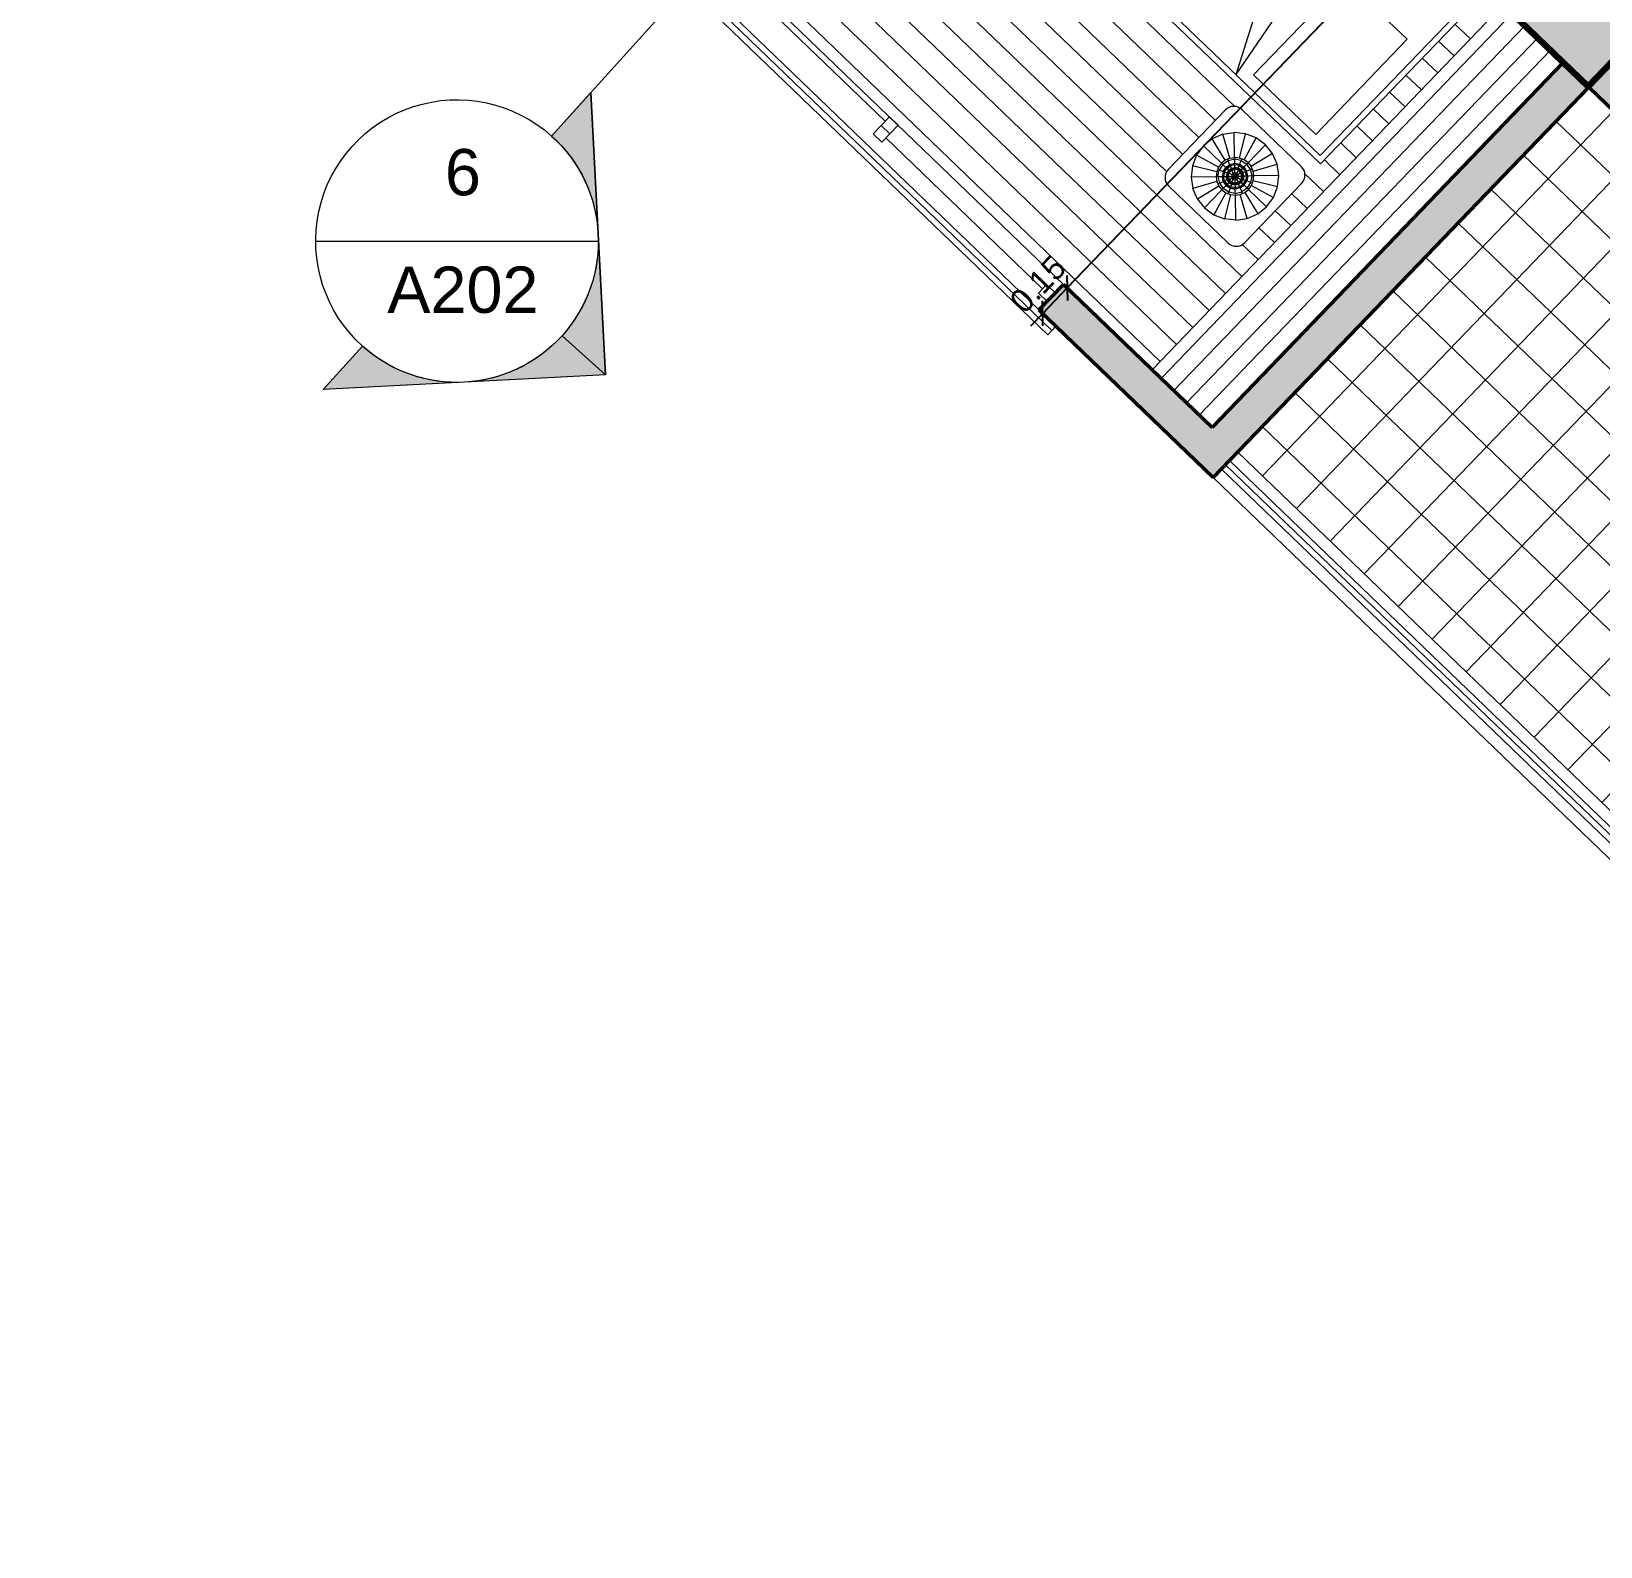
# Model space of a CAD drawing. Header units: metres. Extents: x 11 to 152, y 1 to 34.
# Drawn here: x 11.83 to 18.5, y 1.14 to 7.57 of the extents above; entities that cross this region are included whole.
import ezdxf

# ---------------------------------------------------------------- set-up
doc = ezdxf.new("R2010")
doc.units = ezdxf.units.M
for name, color, linetype, lineweight in [('A-ANNO-DIMS', 211, 'Continuous', 9), ('A-DETL-WIDE', 214, 'Continuous', 50), ('A-FLOR', 192, 'Continuous', 9), ('A-FLOR-PATT', 8, 'Continuous', 9), ('A-GLAZ', 151, 'Continuous', 9), ('A-GLAZ-CWMG', 51, 'Continuous', 9), ('A-WALL', 113, 'Continuous', 9), ('A-WALL-1', 113, 'Continuous', 50), ('A-WALL-PATT-1', 111, 'Continuous', 9), ('E-LITE-EQPM', 33, 'Continuous', 9), ('G-ANNO-SYMB', 111, 'Continuous', 9), ('G-IMPT', 8, 'Continuous', 9), ('I-FURN', 30, 'Continuous', 9), ('S-COLS', 52, 'Continuous', 9), ('S-COLS-1', 52, 'Continuous', 100)]:
    doc.layers.add(name, color=color, linetype=linetype, lineweight=lineweight)
doc.styles.add('Arial', font='Arial.ttf', dxfattribs={"height": 0.196707})
doc.styles.add('Arial_1', font='Arial.ttf', dxfattribs={"height": 0.098353})
doc.dimstyles.new('Cota_1_25', dxfattribs={"dimscale": 0.3048, "dimtxt": 0.1, "dimasz": 0.246063, "dimexe": 0, "dimexo": 0.0625, "dimgap": 0.164042, "dimtad": 1, "dimrnd": 0.01, "dimzin": 0, "dimdsep": 46, "dimtxsty": 'Arial_1', "dimblk1": 'OBLIQUE', "dimblk2": 'OBLIQUE', "dimsah": 1, "dimcen": 0.09, "dimazin": 0, "dimtfac": 1, "dimtdec": 4, "dimtix": 1, "dimtmove": 0, "dimatfit": 3, "dimfxl": 0, "dimfxlon": 1, "dimtvp": 1, "dimtolj": 1, "dimtzin": 0, "dimarcsym": 2})

# ---------------------------------------------------------------- blocks, each defined once
blk = doc.blocks.new('M_Concrete-Square-Column - 500 x 500mm-1435712-1 Piso')
at = {"layer": 'S-COLS'}
blk.add_hatch(color=256, dxfattribs=at).paths.add_polyline_path([(-0.25, 0.25), (-0.25, -0.25), (0.25, -0.25), (0.25, 0.25)], flags=0)
at = {"layer": 'S-COLS-1'}
for p, q in [((-0.25, 0.25), (0.25, 0.25)), ((-0.25, -0.25), (-0.25, 0.25)), ((0.25, 0.25), (0.25, -0.25)), ((0.25, -0.25), (-0.25, -0.25))]:
    blk.add_line(p, q, dxfattribs=at)
blk = doc.blocks.new('Circular Mullion - 25mm Radius-1678372-1 Piso')
at = {"layer": 'A-GLAZ-CWMG'}
for p, q in [((21.566, 1.2478), (16.9023, 5.735)), ((21.5653, 1.2831), (16.9196, 5.7531)), ((16.885, 5.717), (21.5666, 1.2124))]:
    blk.add_line(p, q, dxfattribs=at)
at = {"layer": 'A-GLAZ-CWMG', "flags": 128}
for points in [[(21.566, 1.2478), (21.5656, 1.2655), (21.5654, 1.2784), (21.5653, 1.2831)], [(21.5666, 1.2124), (21.5666, 1.2172), (21.5663, 1.2301), (21.566, 1.2478)]]:
    blk.add_lwpolyline(points, dxfattribs=at)
blk = doc.blocks.new('M_Bed-Box1 - cama 140 x 190-1375289-1 Piso')
at = {"layer": 'I-FURN'}
for p, q in [((-0.3608, 0.7156), (-0.3608, -1.1844)), ((-0.3608, 0.7156), (1.0392, 0.7156)), ((-0.3354, 0.6902), (-0.3354, -1.159)), ((-0.3354, 0.6902), (1.0138, 0.6902)), ((1.0138, 0.6902), (1.0138, -1.159)), ((1.0392, 0.7156), (1.0392, -1.1844)), ((-0.2846, 0.614), (-0.2846, 0.2482)), ((-0.2846, 0.614), (0.2757, 0.614)), ((0.2757, 0.614), (0.2757, 0.2482)), ((0.4027, 0.614), (0.4027, 0.2482)), ((0.4027, 0.614), (0.963, 0.614)), ((0.963, 0.614), (0.963, 0.2482)), ((-0.2846, 0.2482), (0.2757, 0.2482)), ((0.4027, 0.2482), (0.963, 0.2482)), ((1.0138, 0.1949), (-0.3354, -0.0335)), ((1.0138, 0.1949), (-0.163, -0.3934)), ((-0.163, -0.3934), (-0.3354, -0.0335)), ((-0.3608, -1.1844), (1.0392, -1.1844)), ((-0.3354, -1.159), (1.0138, -1.159))]:
    blk.add_line(p, q, dxfattribs=at)
blk = doc.blocks.new('M_Table-End - nochero-1375290-1 Piso')
at = {"layer": 'I-FURN'}
for p, q in [((0.4029, 0.3774), (0.0545, 0.3774)), ((0.0037, 0.3266), (0.0037, -0.0218)), ((0.4537, -0.0218), (0.4537, 0.3266)), ((0.0545, -0.0726), (0.4029, -0.0726))]:
    blk.add_line(p, q, dxfattribs=at)
for centre, start, end in [((0.0545, 0.3266), 90, 180), ((0.4029, 0.3266), 0, 90), ((0.0545, -0.0218), 180, 270), ((0.4029, -0.0218), 270, 0)]:
    blk.add_arc(centre, 0.0508, start, end, dxfattribs=at)
blk = doc.blocks.new('Lamp38i - Name-1374313-1 Piso')
at = {"layer": 'G-IMPT'}
for p, q in [((0, 0.0381), (0, 0.0265)), ((-0.0265, 0), (-0.0381, 0)), ((0, -0.0381), (0, -0.0265)), ((0.0265, 0), (0.0381, 0))]:
    blk.add_line(p, q, dxfattribs=at)
blk = doc.blocks.new('Lamp38i - 12zlmp38i_dwg-1374311-1 Piso')
at = {"layer": 'G-IMPT'}
for p, q in [((-0.1317, 0.1317), (-0.0931, 0.1613)), ((-0.0482, 0.18), (-0.0931, 0.1613)), ((-0.04, 0.0693), (-0.0931, 0.1613)), ((0, 0.1863), (-0.0482, 0.18)), ((-0.0207, 0.0772), (-0.0482, 0.18)), ((0.0482, 0.18), (0, 0.1863)), ((0, 0.0799), (0, 0.1863)), ((0.0207, 0.0772), (0.0482, 0.18)), ((0.04, 0.0693), (0.0931, 0.1613)), ((0.0482, 0.18), (0.0931, 0.1613)), ((0.1317, 0.1317), (0.0931, 0.1613)), ((-0.1613, 0.0931), (-0.18, 0.0482)), ((-0.1317, 0.1317), (-0.1613, 0.0931)), ((-0.1613, 0.0931), (-0.0693, 0.04)), ((-0.1317, 0.1317), (-0.0565, 0.0565)), ((-0.04, 0.0693), (-0.0565, 0.0565)), ((-0.0511, 0.0511), (-0.0276, 0.0667)), ((-0.0207, 0.0772), (-0.04, 0.0693)), ((-0.0303, 0.0732), (-0.0276, 0.0667)), ((-0.0276, 0.0667), (0, 0.0722)), ((-0.0276, 0.0667), (-0.0206, 0.0498)), ((0, 0.0799), (-0.0207, 0.0772)), ((0.0207, 0.0772), (0, 0.0799)), ((0, 0.0799), (0, 0.0722)), ((0.0276, 0.0667), (0, 0.0722)), ((0, 0.0539), (0, 0.0722)), ((0.0276, 0.0667), (0.0206, 0.0498)), ((0.04, 0.0693), (0.0207, 0.0772)), ((0.0276, 0.0667), (0.0303, 0.0732)), ((0.0511, 0.0511), (0.0276, 0.0667)), ((0.0565, 0.0565), (0.04, 0.0693)), ((0.0565, 0.0565), (0.1317, 0.1317)), ((0.0693, 0.04), (0.1613, 0.0931)), ((0.1613, 0.0931), (0.1317, 0.1317)), ((0.18, 0.0482), (0.1613, 0.0931)), ((-0.18, 0.0482), (-0.1863, 0)), ((-0.0772, 0.0207), (-0.18, 0.0482)), ((-0.0772, 0.0207), (-0.0799, 0)), ((-0.0693, 0.04), (-0.0772, 0.0207)), ((-0.0732, 0.0303), (-0.0667, 0.0276)), ((-0.0722, 0), (-0.0667, 0.0276)), ((-0.0565, 0.0565), (-0.0693, 0.04)), ((-0.0511, 0.0511), (-0.0667, 0.0276)), ((-0.0498, 0.0206), (-0.0667, 0.0276)), ((-0.0511, 0.0511), (-0.0565, 0.0565)), ((-0.0498, 0.0206), (-0.0539, 0)), ((-0.0539, 0), (-0.0498, 0.0206)), ((-0.0511, 0.0511), (-0.0381, 0.0381)), ((-0.0498, 0.0206), (-0.0381, 0.0381)), ((-0.0498, 0.0206), (-0.0381, 0.0381)), ((-0.0449, 0.0186), (-0.0498, 0.0206)), ((-0.0449, 0.0186), (-0.0486, 0)), ((-0.0449, 0.0186), (-0.0344, 0.0344)), ((-0.0343, 0.0142), (-0.0449, 0.0186)), ((-0.0206, 0.0498), (-0.0381, 0.0381)), ((-0.0381, 0.0381), (-0.0206, 0.0498)), ((-0.0344, 0.0344), (-0.0381, 0.0381)), ((-0.0371, 0), (-0.0343, 0.0142)), ((-0.0351, 0), (-0.0324, 0.0134)), ((-0.0344, 0.0344), (-0.0186, 0.0449)), ((-0.0262, 0.0262), (-0.0344, 0.0344)), ((-0.0343, 0.0142), (-0.0262, 0.0262)), ((-0.0324, 0.0134), (-0.0343, 0.0142)), ((-0.0319, 0.0065), (-0.0331, 0)), ((-0.0324, 0.0134), (-0.0248, 0.0248)), ((-0.0306, 0.0127), (-0.0324, 0.0134)), ((-0.0319, 0.0085), (-0.0233, 0.0233)), ((-0.0319, 0.0085), (-0.0319, -0.0085)), ((-0.0319, 0.0085), (-0.0287, 0.0077)), ((-0.0306, 0.0127), (-0.0312, 0.0096)), ((-0.0306, 0.0127), (-0.0234, 0.0234)), ((-0.0287, 0.0077), (-0.021, 0.021)), ((-0.0287, 0.0077), (-0.0147, 0.0039)), ((-0.0287, 0.0077), (-0.0286, -0.0077)), ((-0.0262, 0.0262), (-0.0142, 0.0343)), ((-0.0262, 0.0262), (-0.0248, 0.0248)), ((-0.0248, 0.0248), (-0.0134, 0.0324)), ((-0.0234, 0.0234), (-0.0248, 0.0248)), ((-0.0234, 0.0234), (-0.0127, 0.0306)), ((-0.0233, 0.0233), (-0.0085, 0.0319)), ((-0.0233, 0.0233), (-0.021, 0.021)), ((-0.021, 0.021), (-0.0077, 0.0287)), ((-0.021, 0.021), (-0.0108, 0.0108)), ((-0.0206, 0.0498), (0, 0.0539)), ((0, 0.0539), (-0.0206, 0.0498)), ((-0.0186, 0.0449), (-0.0206, 0.0498)), ((0, 0.0486), (-0.0186, 0.0449)), ((-0.0186, 0.0449), (-0.0142, 0.0343)), ((-0.0147, 0.0039), (-0.0108, 0.0108)), ((-0.0147, 0.0039), (-0.0147, -0.0039)), ((-0.0147, 0.0039), (0, 0)), ((0, 0.0371), (-0.0142, 0.0343)), ((-0.0142, 0.0343), (-0.0134, 0.0324)), ((0, 0.0351), (-0.0134, 0.0324)), ((-0.0127, 0.0306), (-0.0134, 0.0324)), ((-0.0096, 0.0312), (-0.0127, 0.0306)), ((-0.0039, 0.0147), (-0.0108, 0.0108)), ((0, 0), (-0.0108, 0.0108)), ((0.0085, 0.0319), (-0.0085, 0.0319)), ((-0.0077, 0.0287), (-0.0085, 0.0319)), ((0.0077, 0.0287), (-0.0077, 0.0287)), ((-0.0077, 0.0287), (-0.0039, 0.0147)), ((0, 0.0331), (-0.0065, 0.0319)), ((0.0039, 0.0147), (-0.0039, 0.0147)), ((0, 0), (-0.0039, 0.0147)), ((0.0206, 0.0498), (0, 0.0539)), ((0, 0.0539), (0.0206, 0.0498)), ((0, 0.0486), (0, 0.0539)), ((0, 0.0371), (0, 0.0486)), ((0.0186, 0.0449), (0, 0.0486)), ((0, 0.0351), (0, 0.0371)), ((0.0142, 0.0343), (0, 0.0371)), ((0, 0.0351), (0.0134, 0.0324)), ((0, 0.0331), (0, 0.0351)), ((0, 0.0319), (0, 0.0331)), ((0.0065, 0.0319), (0, 0.0331)), ((0.0039, 0.0147), (0, 0)), ((0.0108, 0.0108), (0, 0)), ((0.0147, 0.0039), (0, 0)), ((0.0077, 0.0287), (0.0039, 0.0147)), ((0.0108, 0.0108), (0.0039, 0.0147)), ((0.0085, 0.0319), (0.0077, 0.0287)), ((0.021, 0.021), (0.0077, 0.0287)), ((0.0085, 0.0319), (0.0233, 0.0233)), ((0.0127, 0.0306), (0.0096, 0.0312)), ((0.021, 0.021), (0.0108, 0.0108)), ((0.0147, 0.0039), (0.0108, 0.0108)), ((0.0127, 0.0306), (0.0134, 0.0324)), ((0.0127, 0.0306), (0.0234, 0.0234)), ((0.0134, 0.0324), (0.0142, 0.0343)), ((0.0134, 0.0324), (0.0248, 0.0248)), ((0.0142, 0.0343), (0.0186, 0.0449)), ((0.0142, 0.0343), (0.0262, 0.0262)), ((0.0286, 0.0077), (0.0147, 0.0039)), ((0.0147, -0.0039), (0.0147, 0.0039)), ((0.0186, 0.0449), (0.0206, 0.0498)), ((0.0186, 0.0449), (0.0344, 0.0344)), ((0.0381, 0.0381), (0.0206, 0.0498)), ((0.0206, 0.0498), (0.0381, 0.0381)), ((0.021, 0.021), (0.0233, 0.0233)), ((0.0286, 0.0077), (0.021, 0.021)), ((0.0319, 0.0085), (0.0233, 0.0233)), ((0.0234, 0.0234), (0.0248, 0.0248)), ((0.0306, 0.0127), (0.0234, 0.0234)), ((0.0262, 0.0262), (0.0248, 0.0248)), ((0.0324, 0.0134), (0.0248, 0.0248)), ((0.0344, 0.0344), (0.0262, 0.0262)), ((0.0343, 0.0142), (0.0262, 0.0262)), ((0.0319, 0.0085), (0.0286, 0.0077)), ((0.0286, -0.0077), (0.0286, 0.0077)), ((0.0306, 0.0127), (0.0324, 0.0134)), ((0.0306, 0.0127), (0.0312, 0.0096)), ((0.0319, -0.0085), (0.0319, 0.0085)), ((0.0319, 0.0065), (0.0331, 0)), ((0.0324, 0.0134), (0.0343, 0.0142)), ((0.0351, 0), (0.0324, 0.0134)), ((0.0343, 0.0142), (0.0449, 0.0186)), ((0.0371, 0), (0.0343, 0.0142)), ((0.0344, 0.0344), (0.0381, 0.0381)), ((0.0449, 0.0186), (0.0344, 0.0344)), ((0.0511, 0.0511), (0.0381, 0.0381)), ((0.0498, 0.0206), (0.0381, 0.0381)), ((0.0498, 0.0206), (0.0381, 0.0381)), ((0.0449, 0.0186), (0.0498, 0.0206)), ((0.0449, 0.0186), (0.0486, 0)), ((0.0498, 0.0206), (0.0667, 0.0276)), ((0.0498, 0.0206), (0.0539, 0)), ((0.0539, 0), (0.0498, 0.0206)), ((0.0511, 0.0511), (0.0565, 0.0565)), ((0.0511, 0.0511), (0.0667, 0.0276)), ((0.0693, 0.04), (0.0565, 0.0565)), ((0.0732, 0.0303), (0.0667, 0.0276)), ((0.0722, 0), (0.0667, 0.0276)), ((0.0772, 0.0207), (0.0693, 0.04)), ((0.0772, 0.0207), (0.18, 0.0482)), ((0.0799, 0), (0.0772, 0.0207)), ((0.1863, 0), (0.18, 0.0482)), ((-0.1863, 0), (-0.18, -0.0482)), ((-0.0799, 0), (-0.1863, 0)), ((-0.0772, -0.0207), (-0.18, -0.0482)), ((-0.18, -0.0482), (-0.1613, -0.0931)), ((-0.1613, -0.0931), (-0.0693, -0.04)), ((-0.1317, -0.1317), (-0.0565, -0.0565)), ((-0.0799, 0), (-0.0772, -0.0207)), ((-0.0722, 0), (-0.0799, 0)), ((-0.0772, -0.0207), (-0.0693, -0.04)), ((-0.0667, -0.0276), (-0.0732, -0.0303)), ((-0.0722, 0), (-0.0539, 0)), ((-0.0722, 0), (-0.0667, -0.0276)), ((-0.0693, -0.04), (-0.0565, -0.0565)), ((-0.0667, -0.0276), (-0.0498, -0.0206)), ((-0.0667, -0.0276), (-0.0511, -0.0511)), ((-0.0511, -0.0511), (-0.0565, -0.0565)), ((-0.0565, -0.0565), (-0.04, -0.0693)), ((-0.0539, 0), (-0.0498, -0.0206)), ((-0.0539, 0), (-0.0498, -0.0206)), ((-0.0486, 0), (-0.0539, 0)), ((-0.0511, -0.0511), (-0.0381, -0.0381)), ((-0.0511, -0.0511), (-0.0276, -0.0667)), ((-0.0449, -0.0186), (-0.0498, -0.0206)), ((-0.0498, -0.0206), (-0.0381, -0.0381)), ((-0.0381, -0.0381), (-0.0498, -0.0206)), ((-0.0371, 0), (-0.0486, 0)), ((-0.0486, 0), (-0.0449, -0.0186)), ((-0.0343, -0.0142), (-0.0449, -0.0186)), ((-0.0344, -0.0344), (-0.0449, -0.0186)), ((-0.0344, -0.0344), (-0.0381, -0.0381)), ((-0.0381, -0.0381), (-0.0206, -0.0498)), ((-0.0381, -0.0381), (-0.0206, -0.0498)), ((-0.0351, 0), (-0.0371, 0)), ((-0.0371, 0), (-0.0343, -0.0142)), ((-0.0351, 0), (-0.0324, -0.0134)), ((-0.0331, 0), (-0.0351, 0)), ((-0.0344, -0.0344), (-0.0262, -0.0262)), ((-0.0344, -0.0344), (-0.0186, -0.0449)), ((-0.0343, -0.0142), (-0.0324, -0.0134)), ((-0.0262, -0.0262), (-0.0343, -0.0142)), ((-0.0319, 0), (-0.0331, 0)), ((-0.0331, 0), (-0.0319, -0.0065)), ((-0.0306, -0.0127), (-0.0324, -0.0134)), ((-0.0324, -0.0134), (-0.0248, -0.0248)), ((-0.0319, -0.0085), (-0.0286, -0.0077)), ((-0.0319, -0.0085), (-0.0233, -0.0233)), ((-0.0312, -0.0096), (-0.0306, -0.0127)), ((-0.0306, -0.0127), (-0.0234, -0.0234)), ((-0.0286, -0.0077), (-0.0147, -0.0039)), ((-0.0286, -0.0077), (-0.021, -0.021)), ((-0.0206, -0.0498), (-0.0276, -0.0667)), ((-0.0262, -0.0262), (-0.0248, -0.0248)), ((-0.0262, -0.0262), (-0.0142, -0.0343)), ((-0.0234, -0.0234), (-0.0248, -0.0248)), ((-0.0248, -0.0248), (-0.0134, -0.0324)), ((-0.0234, -0.0234), (-0.0127, -0.0306)), ((-0.0233, -0.0233), (-0.021, -0.021)), ((-0.0233, -0.0233), (-0.0085, -0.0319)), ((-0.0108, -0.0108), (-0.021, -0.021)), ((-0.021, -0.021), (-0.0077, -0.0286)), ((-0.0186, -0.0449), (-0.0206, -0.0498)), ((-0.0206, -0.0498), (0, -0.0539)), ((0, -0.0539), (-0.0206, -0.0498)), ((-0.0186, -0.0449), (-0.0142, -0.0343)), ((0, -0.0486), (-0.0186, -0.0449)), ((-0.0147, -0.0039), (0, 0)), ((-0.0147, -0.0039), (-0.0108, -0.0108)), ((-0.0142, -0.0343), (-0.0134, -0.0324)), ((0, -0.0371), (-0.0142, -0.0343)), ((-0.0127, -0.0306), (-0.0134, -0.0324)), ((0, -0.0351), (-0.0134, -0.0324)), ((-0.0096, -0.0312), (-0.0127, -0.0306)), ((-0.0108, -0.0108), (0, 0)), ((-0.0108, -0.0108), (-0.0039, -0.0147)), ((-0.0077, -0.0286), (-0.0085, -0.0319)), ((-0.0085, -0.0319), (0.0085, -0.0319)), ((-0.0077, -0.0286), (-0.0039, -0.0147)), ((-0.0077, -0.0286), (0.0077, -0.0287)), ((0, -0.0331), (-0.0065, -0.0319)), ((-0.0039, -0.0147), (0, 0)), ((-0.0039, -0.0147), (0.0039, -0.0147)), ((0.0039, -0.0147), (0, 0)), ((0.0108, -0.0108), (0, 0)), ((0.0147, -0.0039), (0, 0)), ((0, -0.0319), (0, -0.0331)), ((0.0065, -0.0319), (0, -0.0331)), ((0, -0.0351), (0.0134, -0.0324)), ((0, -0.0331), (0, -0.0351)), ((0, -0.0371), (0.0142, -0.0343)), ((0, -0.0351), (0, -0.0371)), ((0, -0.0371), (0, -0.0486)), ((0.0186, -0.0449), (0, -0.0486)), ((0, -0.0486), (0, -0.0539)), ((0, -0.0539), (0.0206, -0.0498)), ((0, -0.0539), (0.0206, -0.0498)), ((0, -0.0539), (0, -0.0722)), ((0.0039, -0.0147), (0.0108, -0.0108)), ((0.0077, -0.0287), (0.0039, -0.0147)), ((0.0077, -0.0287), (0.021, -0.021)), ((0.0085, -0.0319), (0.0077, -0.0287)), ((0.0085, -0.0319), (0.0233, -0.0233)), ((0.0127, -0.0306), (0.0096, -0.0312)), ((0.0108, -0.0108), (0.0147, -0.0039)), ((0.0108, -0.0108), (0.021, -0.021)), ((0.0127, -0.0306), (0.0234, -0.0234)), ((0.0127, -0.0306), (0.0134, -0.0324)), ((0.0134, -0.0324), (0.0248, -0.0248)), ((0.0134, -0.0324), (0.0142, -0.0343)), ((0.0142, -0.0343), (0.0262, -0.0262)), ((0.0142, -0.0343), (0.0186, -0.0449)), ((0.0286, -0.0077), (0.0147, -0.0039)), ((0.0186, -0.0449), (0.0344, -0.0344)), ((0.0186, -0.0449), (0.0206, -0.0498)), ((0.0206, -0.0498), (0.0381, -0.0381)), ((0.0206, -0.0498), (0.0381, -0.0381)), ((0.0206, -0.0498), (0.0276, -0.0667)), ((0.0286, -0.0077), (0.021, -0.021)), ((0.0233, -0.0233), (0.021, -0.021)), ((0.0233, -0.0233), (0.0319, -0.0085)), ((0.0234, -0.0234), (0.0306, -0.0127)), ((0.0234, -0.0234), (0.0248, -0.0248)), ((0.0324, -0.0134), (0.0248, -0.0248)), ((0.0262, -0.0262), (0.0248, -0.0248)), ((0.0343, -0.0142), (0.0262, -0.0262)), ((0.0262, -0.0262), (0.0344, -0.0344)), ((0.0276, -0.0667), (0.0511, -0.0511)), ((0.0286, -0.0077), (0.0319, -0.0085)), ((0.0312, -0.0096), (0.0306, -0.0127)), ((0.0306, -0.0127), (0.0324, -0.0134)), ((0.0319, 0), (0.0331, 0)), ((0.0331, 0), (0.0319, -0.0065)), ((0.0351, 0), (0.0324, -0.0134)), ((0.0343, -0.0142), (0.0324, -0.0134)), ((0.0331, 0), (0.0351, 0)), ((0.0371, 0), (0.0343, -0.0142)), ((0.0343, -0.0142), (0.0449, -0.0186)), ((0.0344, -0.0344), (0.0449, -0.0186)), ((0.0344, -0.0344), (0.0381, -0.0381)), ((0.0351, 0), (0.0371, 0)), ((0.0371, 0), (0.0486, 0)), ((0.0381, -0.0381), (0.0498, -0.0206)), ((0.0381, -0.0381), (0.0498, -0.0206)), ((0.0381, -0.0381), (0.0511, -0.0511)), ((0.04, -0.0693), (0.0565, -0.0565)), ((0.0486, 0), (0.0449, -0.0186)), ((0.0449, -0.0186), (0.0498, -0.0206)), ((0.0486, 0), (0.0539, 0)), ((0.0498, -0.0206), (0.0539, 0)), ((0.0539, 0), (0.0498, -0.0206)), ((0.0498, -0.0206), (0.0667, -0.0276)), ((0.0511, -0.0511), (0.0667, -0.0276)), ((0.0565, -0.0565), (0.0511, -0.0511)), ((0.0722, 0), (0.0539, 0)), ((0.0693, -0.04), (0.0565, -0.0565)), ((0.0565, -0.0565), (0.1317, -0.1317)), ((0.0667, -0.0276), (0.0722, 0)), ((0.0732, -0.0303), (0.0667, -0.0276)), ((0.0693, -0.04), (0.0772, -0.0207)), ((0.0693, -0.04), (0.1613, -0.0931)), ((0.0799, 0), (0.0722, 0)), ((0.0772, -0.0207), (0.0799, 0)), ((0.0772, -0.0207), (0.18, -0.0482)), ((0.0799, 0), (0.1863, 0)), ((0.1613, -0.0931), (0.18, -0.0482)), ((0.18, -0.0482), (0.1863, 0)), ((-0.1613, -0.0931), (-0.1317, -0.1317)), ((-0.1317, -0.1317), (-0.0931, -0.1613)), ((-0.04, -0.0693), (-0.0931, -0.1613)), ((-0.0482, -0.18), (-0.0207, -0.0772)), ((-0.04, -0.0693), (-0.0207, -0.0772)), ((-0.0303, -0.0732), (-0.0276, -0.0667)), ((-0.0276, -0.0667), (0, -0.0722)), ((0, -0.0799), (-0.0207, -0.0772)), ((0.0276, -0.0667), (0, -0.0722)), ((0, -0.0799), (0, -0.0722)), ((0, -0.0799), (0.0207, -0.0772)), ((0, -0.0799), (0, -0.1863)), ((0.0207, -0.0772), (0.04, -0.0693)), ((0.0207, -0.0772), (0.0482, -0.18)), ((0.0303, -0.0732), (0.0276, -0.0667)), ((0.04, -0.0693), (0.0931, -0.1613)), ((0.0931, -0.1613), (0.1317, -0.1317)), ((0.1613, -0.0931), (0.1317, -0.1317)), ((-0.0931, -0.1613), (-0.0482, -0.18)), ((-0.0482, -0.18), (0, -0.1863)), ((0, -0.1863), (0.0482, -0.18)), ((0.0482, -0.18), (0.0931, -0.1613))]:
    blk.add_line(p, q, dxfattribs=at)
at = {"xscale": 1.2, "yscale": 1.2, "zscale": 1.2}
blk.add_blockref('Lamp38i - Name-1374313-1 Piso', (0, 0), dxfattribs=at)
blk = doc.blocks.new('Lamp38i - 100 Watt Incandescent-1375292-1 Piso')
blk.add_blockref('Lamp38i - 12zlmp38i_dwg-1374311-1 Piso', (0, 0))
blk = doc.blocks.new('mesa26 - mesa001-1819931-1 Piso')
at = {"layer": 'I-FURN'}
h = blk.add_hatch(dxfattribs=at)
h.set_pattern_fill('FP_38', color=256, style=0, pattern_type=2)
h.set_pattern_definition([(46.102, (23.989, -9.939), (-0.05404315, 0.05200325), [])])
h.paths.add_polyline_path([(16.8462, 5.8931), (18.3368, 7.4424), (18.082, 7.6876), (16.5913, 6.1384), (16.6034, 6.1268)], flags=0)
h.paths.add_polyline_path([(18.6835, 7.8026), (20.1357, 9.3119), (19.4653, 9.1252), (18.4287, 8.0479), (18.6315, 7.8527)], flags=0)
for p, q in [((20.1359, 9.3119), (19.4653, 9.1252)), ((19.4653, 9.1252), (18.4287, 8.0479)), ((18.082, 7.6876), (16.5913, 6.1384)), ((16.8461, 5.8931), (18.3368, 7.4423))]:
    blk.add_line(p, q, dxfattribs=at)
blk = doc.blocks.new('M_Sliding-2 Panel - 240x205-1679415-1 Piso')
at = {"layer": 'A-GLAZ'}
for p, q in [((-1, 0.202), (-1, 0.152)), ((-1, 0.202), (-0.95, 0.202)), ((-0.95, 0.202), (-0.95, 0.152)), ((-0.0254, 0.202), (-0.0254, 0.152)), ((-0.0254, 0.202), (0.0254, 0.202)), ((0.0254, 0.202), (0.0254, 0.152)), ((-1, 0.152), (-0.95, 0.152)), ((-0.95, 0.177), (-0.0254, 0.177)), ((-0.0254, 0.152), (-0.0254, 0.102)), ((-0.0254, 0.152), (0.0254, 0.152)), ((-0.0254, 0.152), (0.0254, 0.152)), ((0.0254, 0.152), (0.0254, 0.102)), ((0.9492, 0.152), (0.9492, 0.102)), ((0.9492, 0.152), (1, 0.152)), ((1, 0.152), (1, 0.102)), ((-0.0254, 0.102), (0.0254, 0.102)), ((0.0254, 0.127), (0.9492, 0.127)), ((0.9492, 0.102), (1, 0.102))]:
    blk.add_line(p, q, dxfattribs=at)
blk = doc.blocks.new('Circular Mullion - 25mm Radius-1847139-1 Piso')
at = {"layer": 'A-GLAZ-CWMG'}
for p, q in [((14.563, 7.8125), (14.5803, 7.8305)), ((14.563, 7.8125), (16.1483, 6.287)), ((14.5803, 7.8305), (14.5977, 7.8485)), ((16.1656, 6.305), (14.5803, 7.8305)), ((16.1829, 6.3231), (14.6697, 7.7792)), ((16.1656, 6.305), (16.1483, 6.287)), ((16.1829, 6.3231), (16.1656, 6.305))]:
    blk.add_line(p, q, dxfattribs=at)
blk = doc.blocks.new('Section - M_Section Head - Filled-1049-1 Piso')
at = {"layer": 'G-ANNO-SYMB'}
h = blk.add_hatch(color=256, dxfattribs=at)
edge = h.paths.add_edge_path(flags=0)
edge.add_line((-0.006, 0.008485), (-0.006, 0.006))
edge.add_arc((-0.006, 0), 0.006, 90, 135)
edge.add_line((-0.010243, 0.004243), (-0.006, 0.008485))
h = blk.add_hatch(color=256, dxfattribs=at)
edge = h.paths.add_edge_path(flags=0)
edge.add_line((-0.006, 0.008485), (-0.001757, 0.004243))
edge.add_arc((-0.006, 0), 0.006, 45, 90)
edge.add_line((-0.006, 0.006), (-0.006, 0.008485))
h = blk.add_hatch(color=256, dxfattribs=at)
edge = h.paths.add_edge_path(flags=0)
edge.add_line((-0.014485, 0), (-0.010243, 0.004243))
edge.add_arc((-0.006, 0), 0.006, 135, 180)
edge.add_line((-0.012, 0), (-0.014485, 0))
h = blk.add_hatch(color=256, dxfattribs=at)
edge = h.paths.add_edge_path(flags=0)
edge.add_line((0.002485, 0), (0, 0))
edge.add_arc((-0.006, 0), 0.006, 360, 405)
edge.add_line((-0.001757, 0.004243), (0.002485, 0))
for p, q in [((-0.006, 0.008485), (-0.014485, 0)), ((-0.006, 0.008485), (-0.010243, 0.004243)), ((-0.006, 0.008485), (0.002485, 0)), ((-0.006, 0.006), (-0.006, 0.008485)), ((-0.006, 0.008485), (-0.006, 0.006)), ((-0.001757, 0.004243), (-0.006, 0.008485)), ((-0.010243, 0.004243), (-0.014485, 0)), ((0.002485, 0), (-0.001757, 0.004243)), ((-0.014485, 0), (-0.012, 0)), ((0, 0), (0.002485, 0)), ((-0.012, 0), (-0.014485, 0)), ((0, 0), (0.002485, 0))]:
    blk.add_line(p, q, dxfattribs=at)
for start, end in [(360, 180), (90, 135), (45, 90), (135, 180), (360, 45), (180, 360)]:
    blk.add_arc((-0.006, 0), 0.006, start, end, dxfattribs=at)
blk = doc.blocks.new('_Oblique')
at = {"color": 0, "linetype": 'ByBlock', "lineweight": -2}
blk.add_line((-0.5, -0.5), (0.5, 0.5), dxfattribs=at)
blk = doc.blocks.new('DIMBLOCK81-1 Piso')
at = {"layer": 'A-ANNO-DIMS', "color": 0, "lineweight": -2, "transparency": 16777216}
for p, q in [((16.2308, 6.4852), (16.2829, 6.5393)), ((16.1268, 6.3772), (16.2308, 6.4852)), ((16.1268, 6.3772), (16.0748, 6.3231))]:
    blk.add_line(p, q, dxfattribs=at)
at = {"layer": 'Defpoints', "color": 0, "transparency": 16777216}
for p in [(16.2308, 6.4852), (16.2308, 6.4852), (16.1268, 6.3772)]:
    blk.add_point(p, dxfattribs=at)
at = {"layer": 'A-ANNO-DIMS', "color": 0, "lineweight": -2, "transparency": 16777216, "xscale": 0.075, "yscale": 0.075, "zscale": 0.075}
for p, rotation in [((16.2308, 6.4852), 226.1020245839005), ((16.1268, 6.3772), 46.10202458390054)]:
    blk.add_blockref('_Oblique', p, dxfattribs=dict(at, rotation=rotation))
at = {"layer": 'A-ANNO-DIMS', "color": 0, "transparency": 16777216, "insert": (16.1066, 6.5007), "char_height": 0.09835, "attachment_point": 5, "rotation": 46.10202, "style": 'Arial_1'}
blk.add_mtext('\\A1;0.15', dxfattribs=at)
blk = doc.blocks.new('DIMBLOCK82-1 Piso')
at = {"layer": 'A-ANNO-DIMS', "color": 0, "lineweight": -2, "transparency": 16777216}
blk.add_line((16.2308, 6.4852), (19.5206, 9.904), dxfattribs=at)
at = {"layer": 'Defpoints', "color": 0, "transparency": 16777216}
for p in [(19.5206, 9.904), (19.5206, 9.904), (16.2308, 6.4852)]:
    blk.add_point(p, dxfattribs=at)
at = {"layer": 'A-ANNO-DIMS', "color": 0, "lineweight": -2, "transparency": 16777216, "xscale": 0.075, "yscale": 0.075, "zscale": 0.075}
for p, rotation in [((19.5206, 9.904), 46.1020245839001), ((16.2308, 6.4852), 226.1020245839001)]:
    blk.add_blockref('_Oblique', p, dxfattribs=dict(at, rotation=rotation))
at = {"layer": 'A-ANNO-DIMS', "color": 0, "transparency": 16777216, "insert": (17.8042, 8.2634), "char_height": 0.09835, "attachment_point": 5, "rotation": 46.10202, "style": 'Arial_1'}
blk.add_mtext('\\A1;4.74', dxfattribs=at)

msp = doc.modelspace()

# ---------------------------------------------------------------- hatches: boundary and pattern name
at = {"layer": 'A-FLOR-PATT'}
h = msp.add_hatch(dxfattribs=at)
h.set_pattern_fill('FP_9', color=256, style=0, pattern_type=2)
h.set_pattern_definition([(136.102, (16.48, 10.754), (-0.0693377, -0.0720575), [])])
h.paths.add_polyline_path([(16.5913, 6.1384), (19.4653, 9.1252), (18.0693, 10.4685), (18.0688, 10.4683), (17.9607, 10.5723), (18.3767, 11.0047), (16.9586, 12.3693), (16.9309, 12.3405), (16.8948, 12.3751), (16.8844, 12.3643), (16.8592, 12.3886), (16.8696, 12.3994), (16.8228, 12.4445), (17.1998, 12.8363), (16.4055, 13.6007), (16.3015, 13.4926), (13.6229, 16.0701), (13.3099, 15.7448), (13.2197, 15.8315), (11.8333, 14.39), (12.1936, 14.0433), (11.9509, 13.7912), (13.8187, 11.994), (15.1329, 13.3599), (15.5653, 12.9438), (15.593, 12.9726), (15.6291, 12.938), (15.6395, 12.9488), (15.6647, 12.9245), (15.6543, 12.9137), (15.7011, 12.8686), (15.4321, 12.5891), (16.2265, 11.8248), (16.2542, 11.8536), (16.3011, 11.8085), (16.3115, 11.8193), (16.3367, 11.7951), (16.3263, 11.7843), (16.3623, 11.7496), (16.3346, 11.7208), (17.2056, 10.8826), (14.5398, 8.1123), (16.5912, 6.1384)], flags=0)
h.paths.add_polyline_path([(16.949, 6.6622), (16.9358, 6.6636), (16.9235, 6.6685), (16.9114, 6.6777), (16.6604, 6.9196), (16.6525, 6.9305), (16.6477, 6.9438), (16.6462, 6.9535), (16.6477, 6.9667), (16.6525, 6.9791), (16.6618, 6.9912), (16.9037, 7.2422), (16.9123, 7.2491), (16.9245, 7.2544), (16.9376, 7.2564), (16.952, 7.2544), (16.9644, 7.2491), (16.9752, 7.2408), (17.2262, 6.9989), (17.2341, 6.988), (17.2389, 6.9747), (17.2404, 6.965), (17.2389, 6.9518), (17.2341, 6.9394), (17.2248, 6.9273), (16.9829, 6.6763), (16.972, 6.6685), (16.9588, 6.6636)], flags=0)
h.paths.add_polyline_path([(17.3062, 7.0119), (15.9377, 8.33), (16.9085, 9.3374), (18.2762, 8.02), (17.3816, 7.0903)], flags=0)
h.paths.add_polyline_path([(18.3235, 8.0762), (18.3104, 8.0777), (18.298, 8.0825), (18.2859, 8.0918), (18.0349, 8.3337), (18.027, 8.3446), (18.0222, 8.3578), (18.0207, 8.3676), (18.0222, 8.3808), (18.027, 8.3931), (18.0363, 8.4052), (18.2782, 8.6562), (18.2868, 8.6631), (18.299, 8.6684), (18.3121, 8.6704), (18.3266, 8.6684), (18.339, 8.6631), (18.3497, 8.6548), (18.6007, 8.4129), (18.6086, 8.402), (18.6135, 8.3888), (18.6149, 8.379), (18.6135, 8.3658), (18.6086, 8.3535), (18.5994, 8.3414), (18.3574, 8.0904), (18.3466, 8.0825), (18.3333, 8.0777)], flags=0)
h.paths.add_polyline_path([(13.49, 12.4264), (13.4768, 12.4279), (13.4644, 12.4327), (13.4523, 12.442), (13.2013, 12.6839), (13.1935, 12.6948), (13.1886, 12.708), (13.1872, 12.7178), (13.1886, 12.731), (13.1935, 12.7433), (13.2059, 12.7587), (13.4446, 13.0064), (13.4555, 13.0143), (13.4688, 13.0191), (13.4786, 13.0206), (13.4917, 13.0191), (13.5041, 13.0143), (13.5162, 13.005), (13.7672, 12.7631), (13.7741, 12.7545), (13.7794, 12.7423), (13.7814, 12.7292), (13.7794, 12.7147), (13.7741, 12.7023), (13.7658, 12.6916), (13.5239, 12.4406), (13.513, 12.4327), (13.4997, 12.4279)], flags=0)
h.paths.add_polyline_path([(13.1121, 12.7587), (12.4636, 13.3828), (13.781, 14.7518), (14.4295, 14.1277), (13.1943, 12.8442)], flags=0)
h.paths.add_polyline_path([(12.4198, 13.4562), (12.4066, 13.4577), (12.3943, 13.4625), (12.3822, 13.4718), (12.1312, 13.7137), (12.1233, 13.7246), (12.1185, 13.7379), (12.117, 13.7476), (12.1185, 13.7608), (12.1233, 13.7732), (12.1326, 13.7853), (12.3745, 14.0362), (12.3831, 14.0431), (12.3953, 14.0485), (12.4084, 14.0504), (12.4229, 14.0485), (12.4352, 14.0431), (12.45, 14.031), (12.697, 13.7929), (12.7039, 13.7843), (12.7097, 13.7688), (12.7112, 13.759), (12.7097, 13.7459), (12.7049, 13.7335), (12.6956, 13.7214), (12.45, 13.4675), (12.4428, 13.4625), (12.4296, 13.4577)], flags=0)
h.paths.add_polyline_path([(16.2697, 13.4595), (16.2228, 13.5046), (16.2124, 13.4938), (16.1872, 13.518), (16.1976, 13.5289), (16.1616, 13.5635), (16.1893, 13.5923), (16.2974, 13.4883)], flags=0)
h = msp.add_hatch(dxfattribs=at)
h.set_pattern_fill('FP_28', color=256, style=0, pattern_type=2)
h.set_pattern_definition([(316.102, (0.514, 25.702), (0.1386753, 0.1441151), []), (46.102, (0.514, 25.702), (-0.1441151, 0.1386753), [])])
h.paths.add_polyline_path([(21.6459, 1.2236), (26.5121, 6.2807), (21.6521, 1.2301)], flags=0)
h.paths.add_polyline_path([(21.5634, 1.3543), (33.2238, 13.473), (33.146, 13.4677), (32.4274, 14.1587), (22.2973, 3.6313), (18.4449, 7.3383), (16.9543, 5.7891), (20.4965, 2.3809)], flags=0)
h.paths.add_polyline_path([(20.0753, 5.6305), (19.7887, 5.9063), (19.8581, 5.9783), (20.1446, 5.7026), (20.1239, 5.681)], flags=0)
at = {"layer": 'A-WALL-PATT-1'}
h = msp.add_hatch(color=256, dxfattribs=at)
h.paths.add_polyline_path([(16.8503, 5.681), (16.9543, 5.7891), (16.2149, 6.5005), (16.1109, 6.3924), (16.387, 6.1268)], flags=0)
h.paths.add_polyline_path([(14.6697, 7.7791), (14.7737, 7.8872), (13.567, 9.0483), (13.463, 8.9402), (14.3843, 8.0537)], flags=0)
msp.add_hatch(color=256, dxfattribs=at).paths.add_polyline_path([(16.9543, 5.7891), (18.4449, 7.3383), (18.3368, 7.4423), (16.8462, 5.8931)], flags=0)
h = msp.add_hatch(color=256, dxfattribs=at)
h.paths.add_polyline_path([(21.937, 3.9779), (22.041, 4.086), (19.9333, 6.1142), (19.8293, 6.0061), (20.4965, 5.3641)], flags=0)
h.paths.add_polyline_path([(18.9646, 6.8382), (19.0686, 6.9463), (18.5462, 7.4489), (18.4423, 7.3409), (18.7026, 7.0903)], flags=0)

# ---------------------------------------------------------------- linework, layer by layer
at = {"layer": 'A-DETL-WIDE'}
msp.add_line((18.4449, 7.3383), (18.9646, 6.8382), dxfattribs=at)
at = {"layer": 'A-FLOR'}
for p, q in [((16.2149, 6.5005), (14.7737, 7.8872)), ((16.1829, 6.323), (16.8502, 5.6809))]:
    msp.add_line(p, q, dxfattribs=at)
at = {"layer": 'A-WALL'}
for p, q in [((16.9543, 5.7891), (21.5634, 1.3543)), ((21.5675, 1.1422), (16.8503, 5.681))]:
    msp.add_line(p, q, dxfattribs=at)
at = {"layer": 'A-WALL-1'}
for p, q in [((18.3368, 7.4423), (16.8462, 5.8931)), ((16.8503, 5.681), (18.4449, 7.3383)), ((16.2149, 6.5005), (16.1109, 6.3924)), ((16.8462, 5.8931), (16.2149, 6.5005)), ((16.1109, 6.3924), (16.8503, 5.681))]:
    msp.add_line(p, q, dxfattribs=at)
at = {"layer": 'G-ANNO-SYMB'}
for p, q in [((14.0421, 7.1302), (14.5765, 7.7231)), ((13.0404, 6.6844), (14.2404, 6.6844))]:
    msp.add_line(p, q, dxfattribs=at)

# ---------------------------------------------------------------- block references
at = {"layer": 'A-GLAZ', "rotation": 316.1042652647135}
msp.add_blockref('M_Sliding-2 Panel - 240x205-1679415-1 Piso', (15.3543, 7.0483), dxfattribs=at)
at = {"layer": 'A-GLAZ-CWMG'}
for name in ['Circular Mullion - 25mm Radius-1847139-1 Piso', 'Circular Mullion - 25mm Radius-1678372-1 Piso']:
    msp.add_blockref(name, (0, 0), dxfattribs=at)
at = {"layer": 'E-LITE-EQPM', "rotation": 136.1020245838978}
msp.add_blockref('Lamp38i - 100 Watt Incandescent-1375292-1 Piso', (16.9433, 6.9593), dxfattribs=at)
at = {"layer": 'G-ANNO-SYMB', "extrusion": (0, 0, -1), "xscale": 99.99999999999993, "yscale": 99.99999999999993, "zscale": 99.99999999999993, "rotation": 132.0247323333344}
msp.add_blockref('Section - M_Section Head - Filled-1049-1 Piso', (-14.0421, 7.1302), dxfattribs=at)
at = {"layer": 'I-FURN'}
for name, p, rotation in [('M_Bed-Box1 - cama 140 x 190-1375289-1 Piso', (17.5111, 8.2568), 226.1020245838976), ('M_Table-End - nochero-1375290-1 Piso', (17.2138, 6.9105), 136.1020245838975)]:
    msp.add_blockref(name, p, dxfattribs=dict(at, rotation=rotation))
msp.add_blockref('mesa26 - mesa001-1819931-1 Piso', (0, 0), dxfattribs=at)
at = {"layer": 'S-COLS', "rotation": 316.1020245838981}
msp.add_blockref('M_Concrete-Square-Column - 500 x 500mm-1435712-1 Piso', (18.4355, 7.6944), dxfattribs=at)

# ---------------------------------------------------------------- texts
at = {"layer": 'G-ANNO-SYMB', "attachment_point": 2, "line_spacing_factor": 0.938532, "style": 'Arial'}
for s, insert, char_height, width in [('6', (13.6652, 7.0753), 0.1967, 0.182388), ('A202', (13.6652, 6.5764), 0.19671, 0.76555)]:
    msp.add_mtext(s, dxfattribs=dict(at, insert=insert, char_height=char_height, width=width))

# ---------------------------------------------------------------- dimensions: what is measured, and where the dimension line sits
at = {"layer": 'A-ANNO-DIMS'}
for base, p1, p2, override, picture, middle in [((19.5206, 9.904), (16.2308, 6.4852), (19.5206, 9.904), {"dimpost": '<>', "dimfxl": 4.744509}, 'DIMBLOCK82-1 Piso', (17.8042, 8.2634)), ((16.2308, 6.4852), (16.1268, 6.3772), (16.2308, 6.4852), {"dimpost": '<>', "dimfxl": 0.149994}, 'DIMBLOCK81-1 Piso', (16.1066, 6.5007))]:
    dim = msp.add_linear_dim(base=base, p1=p1, p2=p2, angle=46.10202, dimstyle='Cota_1_25', override=override, dxfattribs=at)
    dim.commit()
    dim.dimension.update_dxf_attribs({"geometry": picture, "text_midpoint": middle})

doc.saveas('drawing.dxf')
